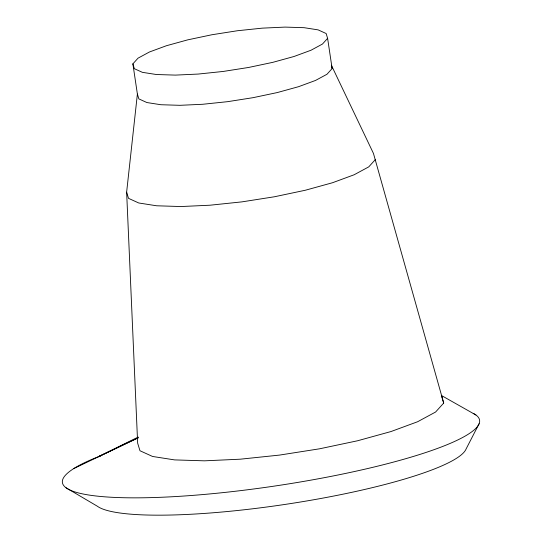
<?xml version="1.0" encoding="UTF-8"?>
<svg xmlns="http://www.w3.org/2000/svg" width="542" height="542" viewBox="0 0 542 542"><rect width="100%" height="100%" fill="white"/><g stroke="black" fill="none" stroke-linecap="round" stroke-linejoin="round"><path stroke-width="0.81" d="M331.379 65.243L373.452 153.42L443.708 403.058L435.599 412.022L417.618 421.737L390.985 431.547L357.517 440.781L319.495 448.817L279.509 455.09L240.282 459.189L204.49 460.829L174.571 459.901L152.566 456.466L139.978 450.748L137.654 443.153L126.632 192.173L137.39 94.071L132.878 63.861L138.034 58.157L149.477 51.978L166.421 45.731L187.715 39.857L211.908 34.749L237.355 30.752L262.314 28.143L285.085 27.1L304.123 27.689L318.127 29.878L326.135 33.516L327.612 38.346L332.131 68.556L326.975 74.261L315.532 80.44L298.581 86.686L277.287 92.56L253.094 97.668L227.654 101.666L202.694 104.274L179.917 105.317L160.886 104.728L146.882 102.54L138.867 98.901L137.39 94.071M479.114 423.708L466.086 448.986A188.304 31.077 -8.5 0 1 291.19 503.484A188.304 31.077 -8.5 0 1 97.323 506.208L66.077 487.8M327.612 38.346L322.456 44.051L311.013 50.237L294.069 56.476L272.775 62.35L248.582 67.465L223.135 71.456L198.176 74.064L175.405 75.108L156.367 74.518L142.37 72.33L134.355 68.699L132.878 63.861M375.335 159.592L368.75 166.875L354.136 174.768L332.497 182.742L305.295 190.249L274.401 196.773L241.908 201.875L210.032 205.208L180.947 206.543L156.631 205.784L138.752 202.986L128.515 198.345L126.632 192.173M138.169 437.082L98.305 456.743L138.224 437.773M73.881 468.505L138.19 437.807M475.923 414.996L441.384 395.464L443.708 403.058M331.392 66.138L332.131 68.556M473.241 413.356A210.913 34.81 -8.5 0 1 232.64 491.56A210.913 34.81 -8.5 0 1 100.995 455.7"/></g></svg>
